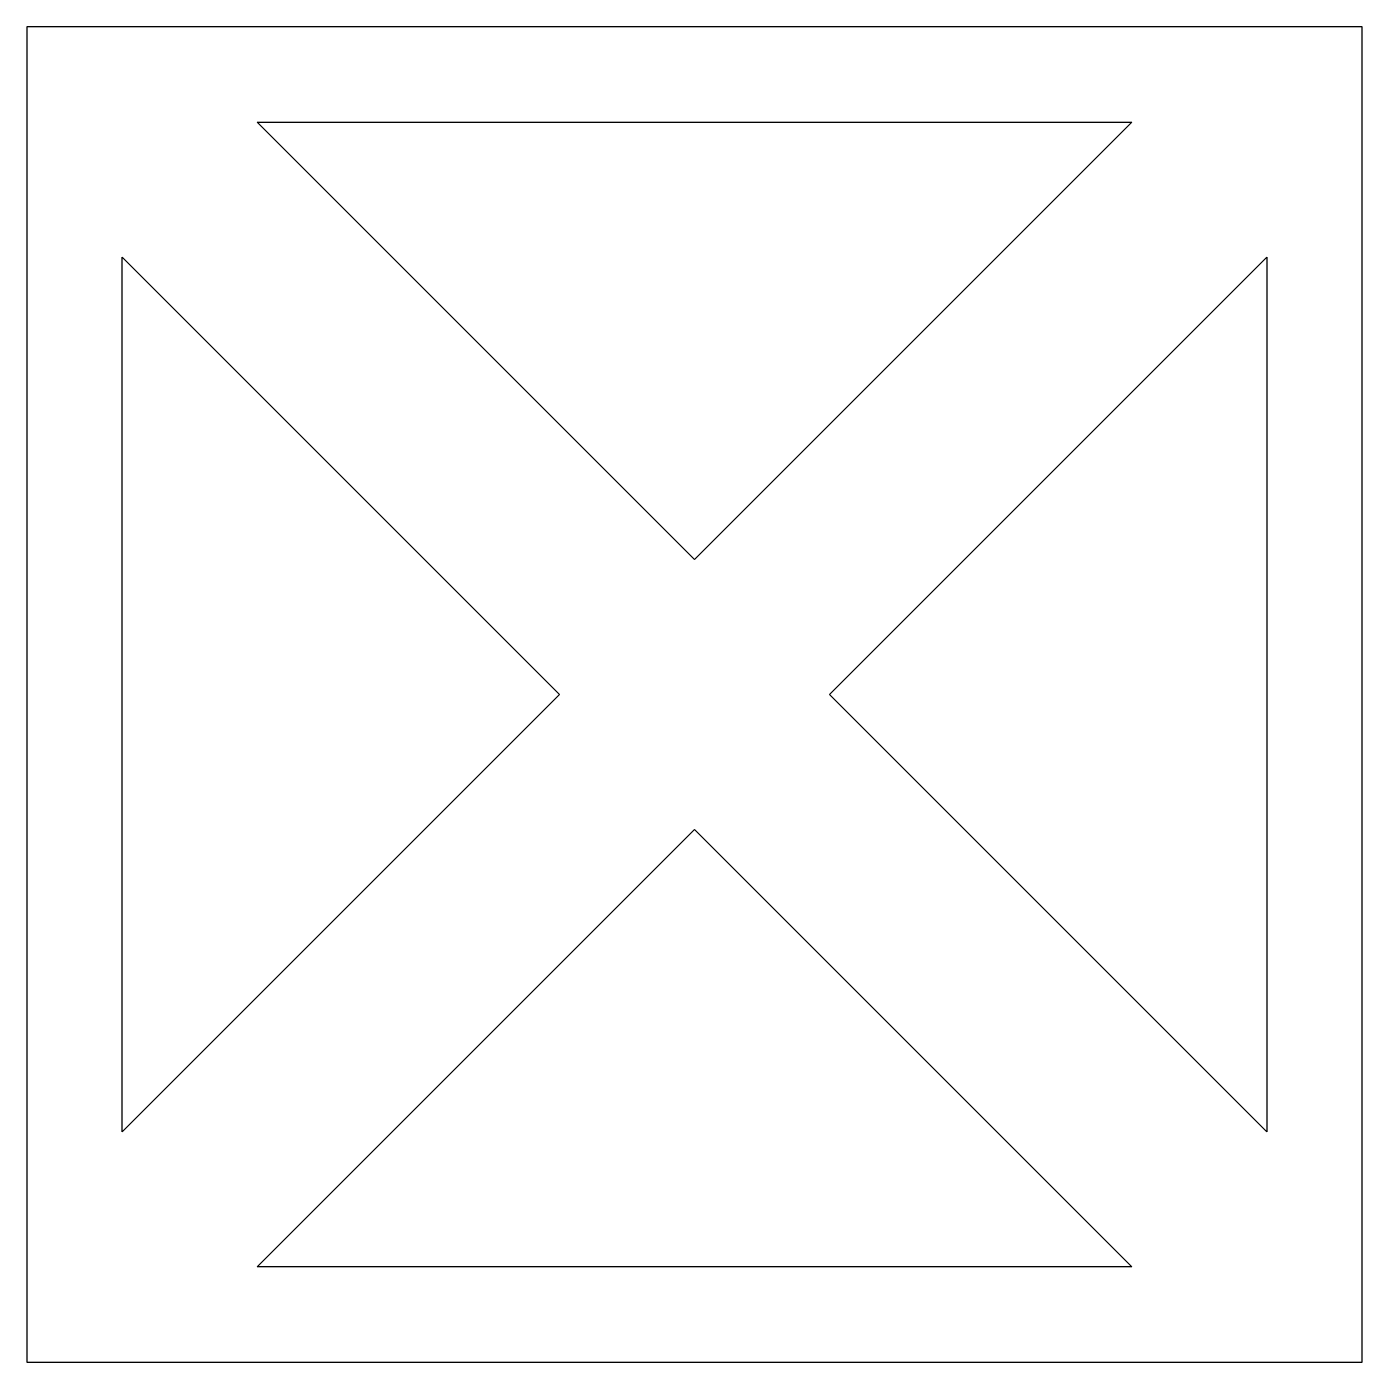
# Model space of a CAD drawing. Header units: millimetres. Extents: x -350 to 350, y -350 to 350.
import ezdxf

# ---------------------------------------------------------------- set-up
doc = ezdxf.new("R2010")
doc.units = ezdxf.units.MM

msp = doc.modelspace()

# ---------------------------------------------------------------- linework, layer by layer
for points in [[(350, 350), (-350, 350), (-350, -350), (350, -350)], [(-229.29, 300), (229.29, 300), (0, 70.71)], [(-70.71, 0), (-300, -229.29), (-300, 229.29)], [(70.71, 0), (300, 229.29), (300, -229.29)], [(229.29, -300), (-229.29, -300), (0, -70.71)]]:
    msp.add_lwpolyline(points, close=True)

doc.saveas('drawing.dxf')
